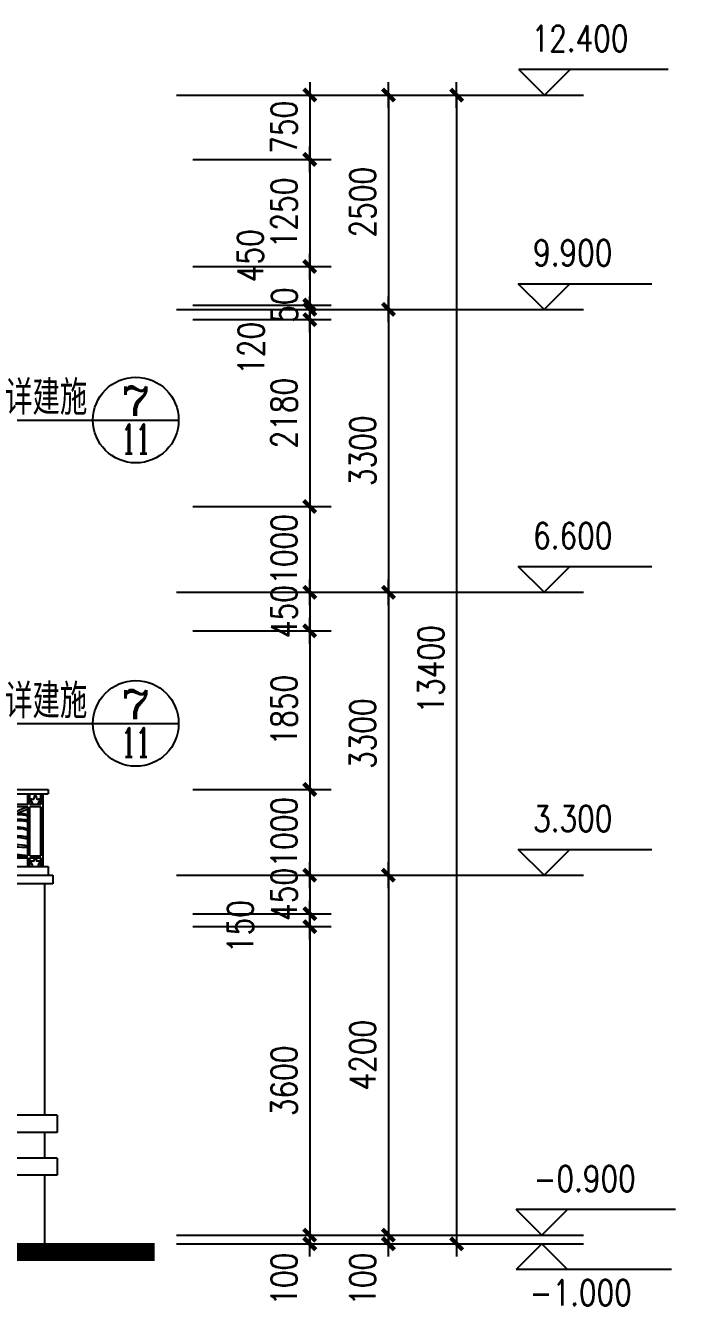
# Model space of a CAD drawing. Extents: x 12400 to 217743, y 90685 to 209848.
# Drawn here: x 39155 to 46737, y 146928 to 161891 of the extents above; entities that cross this region are included whole.
import ezdxf
from ezdxf.enums import TextEntityAlignment as Align

# ---------------------------------------------------------------- set-up
doc = ezdxf.new("R2010")
doc.units = 0
doc.header["$LTSCALE"] = 200
doc.layers.get('0').update_dxf_attribs({"linetype": 'CONTINUOUS'})
doc.layers.get('DEFPOINTS').update_dxf_attribs({"linetype": 'CONTINUOUS'})
for name, color, linetype in [('BZ', 11, 'CONTINUOUS'), ('GROUND', 2, 'CONTINUOUS'), ('LM-8', 8, 'CONTINUOUS'), ('PUB_DIM', 3, 'CONTINUOUS')]:
    doc.layers.add(name, color=color, linetype=linetype)
doc.styles.add('COMP', font='complex', dxfattribs={"bigfont": 'hztxt'})
doc.styles.add('DIM_FONT', font='SIMPLEX', dxfattribs={"width": 0.8})
doc.styles.add('HZ', font='txt', dxfattribs={"bigfont": 'hztxt'})
doc.dimstyles.new('AXIS', dxfattribs={"dimtxt": 300, "dimasz": 1, "dimexe": 250, "dimexo": 300, "dimgap": 150, "dimtad": 1, "dimdec": 0, "dimzin": 0, "dimdsep": 46, "dimtxsty": 'DIM_FONT', "dimblk": '_DIMX', "dimblk1": '_DIMX', "dimblk2": '_DIMX', "dimcen": 2.5, "dimse1": 1, "dimse2": 1, "dimclrt": 7, "dimadec": 0, "dimazin": 0, "dimtfac": 1, "dimtdec": 0, "dimtix": 1, "dimtmove": 2, "dimatfit": 3, "dimldrblk": '_DIMX', "dimfxl": 0, "dimtolj": 1, "dimtzin": 0, "dimarcsym": 0})
doc.dimstyles.new('DIMN', dxfattribs={"dimtxt": 300, "dimasz": 1, "dimexe": 250, "dimexo": 300, "dimgap": 150, "dimtad": 1, "dimdec": 0, "dimzin": 0, "dimdsep": 46, "dimtxsty": 'DIM_FONT', "dimblk": '_DIMX', "dimblk1": '_DIMX', "dimblk2": '_DIMX', "dimcen": 2.5, "dimclrt": 7, "dimadec": 0, "dimazin": 0, "dimtfac": 1, "dimtdec": 0, "dimtix": 1, "dimtmove": 2, "dimatfit": 3, "dimldrblk": '_DIMX', "dimfxl": 0, "dimtolj": 1, "dimtzin": 0, "dimarcsym": 0})

# ---------------------------------------------------------------- blocks, each defined once
blk = doc.blocks.new('_DIMX')
blk.add_line((-150, 0), (150, 0))
at = {"const_width": 50}
blk.add_lwpolyline([(-70, -70), (70, 70)], dxfattribs=at)
blk = doc.blocks.new('*D2331')
at = {"layer": 'DEFPOINTS', "color": 0}
for p in [(44389, 161081), (43389, 158581), (44389, 158581)]:
    blk.add_point(p, dxfattribs=at)
at = {"layer": 'PUB_DIM', "color": 0, "lineweight": -2}
blk.add_line((43389, 161080), (43389, 158582), dxfattribs=at)
for p, rotation in [((43389, 161081), 90), ((43389, 158581), 270)]:
    blk.add_blockref('_DIMX', p, dxfattribs=dict(at, rotation=rotation))
at = {"layer": 'PUB_DIM', "color": 7, "insert": (43089, 159831), "char_height": 300, "attachment_point": 5, "rotation": 90, "style": 'DIM_FONT'}
blk.add_mtext('\\A1;2500', dxfattribs=at)
blk = doc.blocks.new('*D2332')
at = {"layer": 'DEFPOINTS', "color": 0}
for p in [(44389, 158581), (43389, 155281), (44389, 155281)]:
    blk.add_point(p, dxfattribs=at)
at = {"layer": 'PUB_DIM', "color": 0, "lineweight": -2}
blk.add_line((43389, 158580), (43389, 155282), dxfattribs=at)
for p, rotation in [((43389, 158581), 90), ((43389, 155281), 270)]:
    blk.add_blockref('_DIMX', p, dxfattribs=dict(at, rotation=rotation))
at = {"layer": 'PUB_DIM', "color": 7, "insert": (43089, 156931), "char_height": 300, "attachment_point": 5, "rotation": 90, "style": 'DIM_FONT'}
blk.add_mtext('\\A1;3300', dxfattribs=at)
blk = doc.blocks.new('*D2333')
at = {"layer": 'DEFPOINTS', "color": 0}
for p in [(44389, 155281), (43389, 151981), (44389, 151981)]:
    blk.add_point(p, dxfattribs=at)
at = {"layer": 'PUB_DIM', "color": 0, "lineweight": -2}
blk.add_line((43389, 155280), (43389, 151982), dxfattribs=at)
for p, rotation in [((43389, 155281), 90), ((43389, 151981), 270)]:
    blk.add_blockref('_DIMX', p, dxfattribs=dict(at, rotation=rotation))
at = {"layer": 'PUB_DIM', "color": 7, "insert": (43089, 153631), "char_height": 300, "attachment_point": 5, "rotation": 90, "style": 'DIM_FONT'}
blk.add_mtext('\\A1;3300', dxfattribs=at)
blk = doc.blocks.new('*D2334')
at = {"layer": 'DEFPOINTS', "color": 0}
for p in [(44389, 151981), (43389, 147781), (44389, 147781)]:
    blk.add_point(p, dxfattribs=at)
at = {"layer": 'PUB_DIM', "color": 0, "lineweight": -2}
blk.add_line((43389, 151980), (43389, 147782), dxfattribs=at)
for p, rotation in [((43389, 151981), 90), ((43389, 147781), 270)]:
    blk.add_blockref('_DIMX', p, dxfattribs=dict(at, rotation=rotation))
at = {"layer": 'PUB_DIM', "color": 7, "insert": (43089, 149881), "char_height": 300, "attachment_point": 5, "rotation": 90, "style": 'DIM_FONT'}
blk.add_mtext('\\A1;4200', dxfattribs=at)
blk = doc.blocks.new('*D2335')
at = {"layer": 'DEFPOINTS', "color": 0}
for p in [(41014, 161081), (42607, 147681), (44185, 147681)]:
    blk.add_point(p, dxfattribs=at)
at = {"layer": 'PUB_DIM', "color": 0, "lineweight": -2}
blk.add_line((44185, 161080), (44185, 147682), dxfattribs=at)
for p, rotation in [((44185, 161081), 90), ((44185, 147681), 270)]:
    blk.add_blockref('_DIMX', p, dxfattribs=dict(at, rotation=rotation))
at = {"layer": 'PUB_DIM', "color": 7, "insert": (43885, 154381), "char_height": 300, "attachment_point": 5, "rotation": 90, "style": 'DIM_FONT'}
blk.add_mtext('\\A1;13400', dxfattribs=at)
blk = doc.blocks.new('*D2336')
at = {"layer": 'DEFPOINTS', "color": 0}
for p in [(44389, 147781), (43389, 147681), (44389, 147681)]:
    blk.add_point(p, dxfattribs=at)
at = {"layer": 'PUB_DIM', "color": 0, "lineweight": -2}
for p, q in [((43389, 147782), (43389, 147783)), ((43389, 147781), (43389, 147681)), ((43389, 147680), (43389, 147679))]:
    blk.add_line(p, q, dxfattribs=at)
for p, rotation in [((43389, 147781), 270), ((43389, 147681), 90)]:
    blk.add_blockref('_DIMX', p, dxfattribs=dict(at, rotation=rotation))
at = {"layer": 'PUB_DIM', "color": 7, "insert": (43089, 147268), "char_height": 300, "attachment_point": 5, "rotation": 90, "style": 'DIM_FONT'}
blk.add_mtext('\\A1;100', dxfattribs=at)
blk = doc.blocks.new('*D2338')
at = {"layer": 'DEFPOINTS', "color": 0}
for p in [(41105, 161081), (41105, 160330), (42471, 160330)]:
    blk.add_point(p, dxfattribs=at)
at = {"layer": 'PUB_DIM', "color": 0, "lineweight": -2}
for p, q in [((41105, 161081), (42721, 161081)), ((42471, 161082), (42471, 161083)), ((42471, 161081), (42471, 160330)), ((41105, 160330), (42721, 160330)), ((42471, 160329), (42471, 160328))]:
    blk.add_line(p, q, dxfattribs=at)
for p, rotation in [((42471, 161081), 270), ((42471, 160330), 90)]:
    blk.add_blockref('_DIMX', p, dxfattribs=dict(at, rotation=rotation))
at = {"layer": 'PUB_DIM', "color": 7, "insert": (42171, 160706), "char_height": 300, "attachment_point": 5, "rotation": 90, "style": 'DIM_FONT'}
blk.add_mtext('\\A1;750', dxfattribs=at)
blk = doc.blocks.new('*D2339')
at = {"layer": 'DEFPOINTS', "color": 0}
for p in [(41105, 158581), (41105, 158461), (42471, 158461)]:
    blk.add_point(p, dxfattribs=at)
at = {"layer": 'PUB_DIM', "color": 0, "lineweight": -2}
for p, q in [((41105, 158581), (42721, 158581)), ((41105, 158461), (42721, 158461)), ((42471, 158582), (42471, 158583)), ((42471, 158581), (42471, 158461)), ((42471, 158460), (42471, 158459))]:
    blk.add_line(p, q, dxfattribs=at)
for p, rotation in [((42471, 158581), 270), ((42471, 158461), 90)]:
    blk.add_blockref('_DIMX', p, dxfattribs=dict(at, rotation=rotation))
at = {"layer": 'PUB_DIM', "color": 7, "insert": (41787, 158127), "char_height": 300, "attachment_point": 5, "rotation": 90, "style": 'DIM_FONT'}
blk.add_mtext('\\A1;120', dxfattribs=at)
blk = doc.blocks.new('*D2340')
at = {"layer": 'DEFPOINTS', "color": 0}
for p in [(41105, 155281), (41105, 154831), (42471, 154831)]:
    blk.add_point(p, dxfattribs=at)
at = {"layer": 'PUB_DIM', "color": 0, "lineweight": -2}
for p, q in [((41105, 155281), (42721, 155281)), ((42471, 155282), (42471, 155283)), ((42471, 155281), (42471, 154831)), ((41105, 154831), (42721, 154831)), ((42471, 154830), (42471, 154829))]:
    blk.add_line(p, q, dxfattribs=at)
for p, rotation in [((42471, 155281), 270), ((42471, 154831), 90)]:
    blk.add_blockref('_DIMX', p, dxfattribs=dict(at, rotation=rotation))
at = {"layer": 'PUB_DIM', "color": 7, "insert": (42171, 155056), "char_height": 300, "attachment_point": 5, "rotation": 90, "style": 'DIM_FONT'}
blk.add_mtext('\\A1;450', dxfattribs=at)
blk = doc.blocks.new('*D2341')
at = {"layer": 'DEFPOINTS', "color": 0}
for p in [(41105, 151981), (41105, 151531), (42471, 151531)]:
    blk.add_point(p, dxfattribs=at)
at = {"layer": 'PUB_DIM', "color": 0, "lineweight": -2}
for p, q in [((41105, 151981), (42721, 151981)), ((42471, 151982), (42471, 151983)), ((42471, 151981), (42471, 151531)), ((41105, 151531), (42721, 151531)), ((42471, 151530), (42471, 151529))]:
    blk.add_line(p, q, dxfattribs=at)
for p, rotation in [((42471, 151981), 270), ((42471, 151531), 90)]:
    blk.add_blockref('_DIMX', p, dxfattribs=dict(at, rotation=rotation))
at = {"layer": 'PUB_DIM', "color": 7, "insert": (42171, 151756), "char_height": 300, "attachment_point": 5, "rotation": 90, "style": 'DIM_FONT'}
blk.add_mtext('\\A1;450', dxfattribs=at)
blk = doc.blocks.new('*D2342')
at = {"layer": 'DEFPOINTS', "color": 0}
for p in [(41105, 147781), (41105, 147681), (42471, 147681)]:
    blk.add_point(p, dxfattribs=at)
at = {"layer": 'PUB_DIM', "color": 0, "lineweight": -2}
for p, q in [((41105, 147781), (42721, 147781)), ((42471, 147782), (42471, 147783)), ((42471, 147781), (42471, 147681)), ((41105, 147681), (42721, 147681)), ((42471, 147680), (42471, 147679))]:
    blk.add_line(p, q, dxfattribs=at)
for p, rotation in [((42471, 147781), 270), ((42471, 147681), 90)]:
    blk.add_blockref('_DIMX', p, dxfattribs=dict(at, rotation=rotation))
at = {"layer": 'PUB_DIM', "color": 7, "insert": (42171, 147268), "char_height": 300, "attachment_point": 5, "rotation": 90, "style": 'DIM_FONT'}
blk.add_mtext('\\A1;100', dxfattribs=at)
blk = doc.blocks.new('*D2343')
at = {"layer": 'DEFPOINTS', "color": 0}
for p in [(41105, 158461), (41105, 156281), (42471, 156281)]:
    blk.add_point(p, dxfattribs=at)
at = {"layer": 'PUB_DIM', "color": 0, "lineweight": -2}
for p, q in [((41105, 158461), (42721, 158461)), ((42471, 158460), (42471, 156282)), ((41105, 156281), (42721, 156281))]:
    blk.add_line(p, q, dxfattribs=at)
for p, rotation in [((42471, 158461), 90), ((42471, 156281), 270)]:
    blk.add_blockref('_DIMX', p, dxfattribs=dict(at, rotation=rotation))
at = {"layer": 'PUB_DIM', "color": 7, "insert": (42171, 157371), "char_height": 300, "attachment_point": 5, "rotation": 90, "style": 'DIM_FONT'}
blk.add_mtext('\\A1;2180', dxfattribs=at)
blk = doc.blocks.new('*D2344')
at = {"layer": 'DEFPOINTS', "color": 0}
for p in [(41105, 156281), (41105, 155281), (42471, 155281)]:
    blk.add_point(p, dxfattribs=at)
at = {"layer": 'PUB_DIM', "color": 0, "lineweight": -2}
for p, q in [((41105, 156281), (42721, 156281)), ((42471, 156282), (42471, 156283)), ((42471, 156281), (42471, 155281)), ((41105, 155281), (42721, 155281)), ((42471, 155280), (42471, 155279))]:
    blk.add_line(p, q, dxfattribs=at)
for p, rotation in [((42471, 156281), 270), ((42471, 155281), 90)]:
    blk.add_blockref('_DIMX', p, dxfattribs=dict(at, rotation=rotation))
at = {"layer": 'PUB_DIM', "color": 7, "insert": (42171, 155781), "char_height": 300, "attachment_point": 5, "rotation": 90, "style": 'DIM_FONT'}
blk.add_mtext('\\A1;1000', dxfattribs=at)
blk = doc.blocks.new('*D2345')
at = {"layer": 'DEFPOINTS', "color": 0}
for p in [(41105, 154831), (41105, 152981), (42471, 152981)]:
    blk.add_point(p, dxfattribs=at)
at = {"layer": 'PUB_DIM', "color": 0, "lineweight": -2}
for p, q in [((41105, 154831), (42721, 154831)), ((42471, 154830), (42471, 152982)), ((41105, 152981), (42721, 152981))]:
    blk.add_line(p, q, dxfattribs=at)
for p, rotation in [((42471, 154831), 90), ((42471, 152981), 270)]:
    blk.add_blockref('_DIMX', p, dxfattribs=dict(at, rotation=rotation))
at = {"layer": 'PUB_DIM', "color": 7, "insert": (42171, 153906), "char_height": 300, "attachment_point": 5, "rotation": 90, "style": 'DIM_FONT'}
blk.add_mtext('\\A1;1850', dxfattribs=at)
blk = doc.blocks.new('*D2346')
at = {"layer": 'DEFPOINTS', "color": 0}
for p in [(41105, 152981), (41105, 151981), (42471, 151981)]:
    blk.add_point(p, dxfattribs=at)
at = {"layer": 'PUB_DIM', "color": 0, "lineweight": -2}
for p, q in [((41105, 152981), (42721, 152981)), ((42471, 152982), (42471, 152983)), ((42471, 152981), (42471, 151981)), ((41105, 151981), (42721, 151981)), ((42471, 151980), (42471, 151979))]:
    blk.add_line(p, q, dxfattribs=at)
for p, rotation in [((42471, 152981), 270), ((42471, 151981), 90)]:
    blk.add_blockref('_DIMX', p, dxfattribs=dict(at, rotation=rotation))
at = {"layer": 'PUB_DIM', "color": 7, "insert": (42171, 152481), "char_height": 300, "attachment_point": 5, "rotation": 90, "style": 'DIM_FONT'}
blk.add_mtext('\\A1;1000', dxfattribs=at)
blk = doc.blocks.new('*D2347')
at = {"layer": 'DEFPOINTS', "color": 0}
for p in [(41105, 151381), (41105, 147781), (42471, 147781)]:
    blk.add_point(p, dxfattribs=at)
at = {"layer": 'PUB_DIM', "color": 0, "lineweight": -2}
for p, q in [((41105, 151381), (42721, 151381)), ((42471, 151380), (42471, 147782)), ((41105, 147781), (42721, 147781))]:
    blk.add_line(p, q, dxfattribs=at)
for p, rotation in [((42471, 151381), 90), ((42471, 147781), 270)]:
    blk.add_blockref('_DIMX', p, dxfattribs=dict(at, rotation=rotation))
at = {"layer": 'PUB_DIM', "color": 7, "insert": (42171, 149581), "char_height": 300, "attachment_point": 5, "rotation": 90, "style": 'DIM_FONT'}
blk.add_mtext('\\A1;3600', dxfattribs=at)
blk = doc.blocks.new('*D2348')
at = {"layer": 'DEFPOINTS', "color": 0}
for p in [(41105, 151531), (41105, 151381), (42471, 151381)]:
    blk.add_point(p, dxfattribs=at)
at = {"layer": 'PUB_DIM', "color": 0, "lineweight": -2}
for p, q in [((41105, 151531), (42721, 151531)), ((42471, 151532), (42471, 151533)), ((42471, 151531), (42471, 151381)), ((41105, 151381), (42721, 151381)), ((42471, 151380), (42471, 151379))]:
    blk.add_line(p, q, dxfattribs=at)
for p, rotation in [((42471, 151531), 270), ((42471, 151381), 90)]:
    blk.add_blockref('_DIMX', p, dxfattribs=dict(at, rotation=rotation))
at = {"layer": 'PUB_DIM', "color": 7, "insert": (41662, 151381), "char_height": 300, "attachment_point": 5, "rotation": 90, "style": 'DIM_FONT'}
blk.add_mtext('\\A1;150', dxfattribs=at)
blk = doc.blocks.new('*D2351')
at = {"layer": 'DEFPOINTS', "color": 0}
for p in [(41105, 160330), (41105, 159081), (42471, 159081)]:
    blk.add_point(p, dxfattribs=at)
at = {"layer": 'PUB_DIM', "color": 0, "lineweight": -2}
for p, q in [((41105, 160330), (42721, 160330)), ((42471, 160329), (42471, 159082)), ((41105, 159081), (42721, 159081))]:
    blk.add_line(p, q, dxfattribs=at)
for p, rotation in [((42471, 160330), 90), ((42471, 159081), 270)]:
    blk.add_blockref('_DIMX', p, dxfattribs=dict(at, rotation=rotation))
at = {"layer": 'PUB_DIM', "color": 7, "insert": (42171, 159706), "char_height": 300, "attachment_point": 5, "rotation": 90, "style": 'DIM_FONT'}
blk.add_mtext('\\A1;1250', dxfattribs=at)
blk = doc.blocks.new('*D2352')
at = {"layer": 'DEFPOINTS', "color": 0}
for p in [(41105, 158631), (41105, 158581), (42471, 158581)]:
    blk.add_point(p, dxfattribs=at)
at = {"layer": 'PUB_DIM', "color": 0, "lineweight": -2}
for p, q in [((41105, 158631), (42721, 158631)), ((42471, 158632), (42471, 158633)), ((42471, 158631), (42471, 158581)), ((41105, 158581), (42721, 158581)), ((42471, 158580), (42471, 158579))]:
    blk.add_line(p, q, dxfattribs=at)
for p, rotation in [((42471, 158631), 270), ((42471, 158581), 90)]:
    blk.add_blockref('_DIMX', p, dxfattribs=dict(at, rotation=rotation))
at = {"layer": 'PUB_DIM', "color": 7, "insert": (42175, 158631), "char_height": 300, "attachment_point": 5, "rotation": 90, "style": 'DIM_FONT'}
blk.add_mtext('\\A1;50', dxfattribs=at)
blk = doc.blocks.new('*D2353')
at = {"layer": 'DEFPOINTS', "color": 0}
for p in [(41105, 159081), (41105, 158631), (42471, 158631)]:
    blk.add_point(p, dxfattribs=at)
at = {"layer": 'PUB_DIM', "color": 0, "lineweight": -2}
for p, q in [((41105, 159081), (42721, 159081)), ((42471, 159080), (42471, 158632)), ((41105, 158631), (42721, 158631))]:
    blk.add_line(p, q, dxfattribs=at)
for p, rotation in [((42471, 159081), 90), ((42471, 158631), 270)]:
    blk.add_blockref('_DIMX', p, dxfattribs=dict(at, rotation=rotation))
at = {"layer": 'PUB_DIM', "color": 7, "insert": (41777, 159207), "char_height": 300, "attachment_point": 5, "rotation": 90, "style": 'DIM_FONT'}
blk.add_mtext('\\A1;450', dxfattribs=at)
blk = doc.blocks.new('_INDEX')
blk.add_line((-0.5, 0), (0.5, 0))
blk.add_circle((0, 0), 0.5)
at = {"style": 'COMP'}
for tag, width, p, p2 in [('1', 2.333333, (-0.17, 0.05), (0.17, 0.05)), ('-', 1.166667, (-0.17, -0.39), (0.17, -0.39))]:
    blk.add_attdef(tag, text='', height=0.34, dxfattribs=dict(at, width=width)).set_placement(p, p2, align=Align.FIT)
blk = doc.blocks.new('TH')
for p, q in [((0, 710), (0, 835)), ((25, 710), (25, 835)), ((150, 710), (150, 835)), ((175, 710), (175, 835)), ((0, 125), (0, 685)), ((25, 710), (150, 710)), ((25, 685), (150, 685)), ((25, 125), (25, 685)), ((150, 125), (150, 685)), ((175, 710), (750, 710)), ((175, 685), (565, 685)), ((175, 685), (750, 685)), ((175, 125), (175, 685)), ((0, 0), (0, 100)), ((150, 125), (25, 125)), ((150, 100), (25, 100)), ((25, 0), (25, 100)), ((150, 0), (150, 100)), ((750, 125), (175, 125)), ((565, 125), (175, 125)), ((175, 0), (175, 100)), ((750, 100), (175, 100)), ((565, 100), (175, 100))]:
    blk.add_line(p, q)
for centre, radius, start, end in [((41, 720), 57.4, 59.1062, 106.1105), ((-59, 702), 112, 4.3251, 41.3186), ((305, 743), 236, 157.1421, 173.6725), ((-130, 743), 236, 6.3275, 22.8579), ((134, 720), 57.4, 73.8895, 120.8938), ((234, 702), 112, 138.6814, 175.6749), ((-33, 2), 714, 9.9017, 73.0283), ((-33, 2), 689, 10.2649, 72.3926), ((41, 10), 57.4, 59.1062, 106.1105), ((-59, -8), 112, 4.3251, 41.3186), ((169, 42), 100, 144.5085, 169.88), ((6, 42), 100, 10.12, 35.4915), ((134, 10), 57.4, 73.8895, 120.8938), ((234, -8), 112, 138.6814, 175.6749)]:
    blk.add_arc(centre, radius, start, end)
for points, knots in [([(298, 606), (230, 610), (207, 606), (186, 597), (175, 590)], [11.54051, 11.54051, 11.54051, 11.54051, 68.101495, 82.734987, 82.734987, 82.734987, 82.734987]), ([(311, 599), (282, 598), (213, 596), (184, 585), (175, 581)], [12.842203, 12.842203, 12.842203, 12.842203, 73.239021, 103.712336, 103.712336, 103.712336, 103.712336]), ([(339, 612), (366, 635), (407, 668), (458, 679), (488, 685)], [11.316943, 11.316943, 11.316943, 11.316943, 79.411531, 166.775768, 166.775768, 166.775768, 166.775768]), ([(344, 608), (364, 621), (424, 648), (485, 672), (526, 683), (536, 685)], [8.403903, 8.403903, 8.403903, 8.403903, 79.190626, 170.710652, 203.85402, 203.85402, 203.85402, 203.85402]), ([(455, 522), (485, 559), (558, 651), (673, 670), (750, 685)], [18.382361, 18.382361, 18.382361, 18.382361, 149.257436, 364.36972, 364.36972, 364.36972, 364.36972]), ([(460, 517), (490, 546), (568, 621), (681, 653), (750, 673)], [11.753988, 11.753988, 11.753988, 11.753988, 121.903235, 248.175263, 248.175263, 248.175263, 248.175263]), ([(422, 519), (372, 535), (328, 546), (230, 543), (197, 539), (175, 526)], [20.46358, 20.46358, 20.46358, 20.46358, 98.659831, 158.402876, 190.15021, 190.15021, 190.15021, 190.15021]), ([(435, 507), (401, 513), (350, 525), (243, 530), (197, 523), (175, 515)], [14.227381, 14.227381, 14.227381, 14.227381, 93.606029, 171.303801, 213.621379, 213.621379, 213.621379, 213.621379]), ([(519, 412), (465, 437), (421, 454), (320, 465), (202, 446), (175, 429)], [10.402189, 10.402189, 10.402189, 10.402189, 112.356432, 215.457104, 278.726643, 278.726643, 278.726643, 278.726643]), ([(550, 414), (568, 448), (616, 513), (696, 530), (750, 535)], [24.516136, 24.516136, 24.516136, 24.516136, 125.399949, 260.483794, 260.483794, 260.483794, 260.483794]), ([(557, 404), (580, 436), (618, 476), (689, 509), (732, 519), (750, 523)], [10.043055, 10.043055, 10.043055, 10.043055, 100.412782, 192.312138, 232.456968, 232.456968, 232.456968, 232.456968]), ([(532, 393), (474, 413), (391, 440), (237, 440), (186, 422), (175, 418)], [9.461171, 9.461171, 9.461171, 9.461171, 147.332663, 272.714736, 308.893502, 308.893502, 308.893502, 308.893502]), ([(582, 305), (520, 333), (434, 360), (322, 358), (204, 349), (175, 334)], [10.06018, 10.06018, 10.06018, 10.06018, 135.935988, 280.637583, 341.577987, 341.577987, 341.577987, 341.577987]), ([(591, 288), (542, 304), (426, 340), (305, 343), (175, 320)], [13.966972, 13.966972, 13.966972, 13.966972, 166.386698, 375.533597, 375.533597, 375.533597, 375.533597]), ([(611, 304), (622, 330), (649, 384), (712, 396), (750, 403)], [17.713745, 17.713745, 17.713745, 17.713745, 96.2191, 195.670393, 195.670393, 195.670393, 195.670393]), ([(617, 291), (631, 315), (663, 363), (718, 381), (750, 390)], [15.803995, 15.803995, 15.803995, 15.803995, 97.46221, 184.250808, 184.250808, 184.250808, 184.250808]), ([(619, 217), (568, 230), (482, 258), (349, 259), (215, 249), (175, 235)], [12.447391, 12.447391, 12.447391, 12.447391, 130.535251, 287.275388, 383.518027, 383.518027, 383.518027, 383.518027]), ([(645, 219), (658, 239), (684, 276), (728, 284), (750, 288)], [4.876858, 4.876858, 4.876858, 4.876858, 72.66447, 135.635774, 135.635774, 135.635774, 135.635774]), ([(647, 211), (662, 225), (693, 255), (730, 276), (750, 288)], [7.051475, 7.051475, 7.051475, 7.051475, 67.236273, 135.396703, 135.396703, 135.396703, 135.396703]), ([(667, 136), (671, 151), (690, 182), (716, 205), (750, 207)], [23.037268, 23.037268, 23.037268, 23.037268, 47.127246, 111.9889, 111.9889, 111.9889, 111.9889]), ([(670, 125), (679, 142), (698, 173), (733, 192), (750, 197)], [0, 0, 0, 0, 57.585157, 111.305637, 111.305637, 111.305637, 111.305637])]:
    blk.add_open_spline(points, degree=3, knots=knots)
for points in [[(624, 204), (442, 227), (175, 219)], [(644, 125), (440, 146), (175, 125)]]:
    blk.add_spline(points, degree=3)

msp = doc.modelspace()

# ---------------------------------------------------------------- linework, layer by layer
at = {"layer": 'BZ'}
for p, q in [((38129.871, 157290.01), (40590.426, 157290.01)), ((38129.871, 153750.518), (40590.426, 153750.518))]:
    msp.add_line(p, q, dxfattribs=at)
at = {"layer": 'GROUND'}
msp.add_line((24232.339, 147680.76), (40659.695, 147680.76), dxfattribs=at)
at = {"layer": 'GROUND', "const_width": 200}
msp.add_lwpolyline([(24232.339, 147580.76), (40659.695, 147580.76)], dxfattribs=at)
at = {"layer": 'LM-8'}
for p, q in [((38593.764, 152980.76), (39418.957, 152980.76)), ((38593.764, 152930.76), (39418.957, 152930.76)), ((39357.237, 152930.76), (39357.237, 152080.76)), ((39418.957, 152980.76), (39418.957, 152930.76)), ((38493.764, 152080.76), (39419.387, 152080.76)), ((39419.387, 152080.76), (39419.387, 151980.76)), ((38643.764, 151980.76), (39473.764, 151980.76)), ((39473.764, 151880.76), (38893.858, 151880.76)), ((39373.764, 151880.76), (39373.764, 149180.76)), ((39473.764, 151980.76), (39473.764, 151880.76)), ((39523.764, 149180.76), (38493.764, 149180.76)), ((39523.764, 149180.76), (39523.764, 148980.76)), ((39523.764, 148980.76), (38493.764, 148980.76)), ((39373.764, 148980.76), (39373.764, 148680.76)), ((39523.764, 148680.76), (38493.764, 148680.76)), ((39523.764, 148680.76), (39523.764, 148480.76)), ((39523.764, 148480.76), (38493.764, 148480.76)), ((39373.764, 148480.76), (39373.764, 147680.76))]:
    msp.add_line(p, q, dxfattribs=at)
at = {"layer": 'PUB_DIM'}
for p, q in [((45209.233, 161080.764), (44909.233, 161380.764)), ((46652.09, 161380.76), (44909.233, 161380.76)), ((45509.233, 161380.764), (45209.233, 161080.764)), ((40915.573, 161080.764), (45665.729, 161080.764)), ((45204.229, 158580.76), (44904.229, 158880.76)), ((44904.229, 158880.76), (46464.229, 158880.76)), ((45504.229, 158880.76), (45204.229, 158580.76)), ((40915.573, 158580.76), (45665.729, 158580.76)), ((45204.229, 155280.76), (44904.229, 155580.76)), ((44904.229, 155580.76), (46464.229, 155580.76)), ((45504.229, 155580.76), (45204.229, 155280.76)), ((40915.573, 155280.76), (45665.729, 155280.76)), ((45204.229, 151980.76), (44904.229, 152280.76)), ((44904.229, 152280.76), (46464.229, 152280.76)), ((45504.229, 152280.76), (45204.229, 151980.76)), ((40915.573, 151980.76), (45665.729, 151980.76)), ((45179.927, 147780.76), (44879.927, 148080.76)), ((46737.07, 148080.76), (44879.927, 148080.76)), ((45479.927, 148080.76), (45179.927, 147780.76)), ((40915.573, 147780.76), (45665.729, 147780.76)), ((40915.573, 147680.76), (45665.729, 147680.76)), ((45179.927, 147680.76), (44879.927, 147380.76)), ((45479.927, 147380.76), (45179.927, 147680.76)), ((46691.356, 147380.76), (44879.927, 147380.76))]:
    msp.add_line(p, q, dxfattribs=at)

# ---------------------------------------------------------------- block references
at = {"layer": 'BZ'}
ref = msp.add_blockref('_INDEX', (40440.919, 157290.01), dxfattribs=dict(at, xscale=1000, yscale=1000, zscale=1000))
ref.add_attrib('1', '7', dxfattribs={"layer": '0', "height": 340, "style": 'COMP', "width": 1.5}).set_placement((40270.919, 157340.01), (40610.919, 157340.01), align=Align.FIT)
ref.add_attrib('-', '11', dxfattribs={"layer": '0', "height": 340, "style": 'COMP', "width": 0.875}).set_placement((40270.919, 156900.01), (40610.919, 156900.01), align=Align.FIT)
ref = msp.add_blockref('_INDEX', (40440.919, 153750.518), dxfattribs=dict(at, xscale=1000, yscale=1000, zscale=1000))
ref.add_attrib('1', '7', dxfattribs={"layer": '0', "height": 340, "style": 'COMP', "width": 1.5}).set_placement((40270.919, 153800.518), (40610.919, 153800.518), align=Align.FIT)
ref.add_attrib('-', '11', dxfattribs={"layer": '0', "height": 340, "style": 'COMP', "width": 0.875}).set_placement((40270.919, 153360.518), (40610.919, 153360.518), align=Align.FIT)
at = {"layer": 'LM-8', "xscale": -1.017964071856216, "yscale": 1.017964071856216, "zscale": 1.017964071856216}
msp.add_blockref('TH', (39357.237, 152080.76), dxfattribs=at)

# ---------------------------------------------------------------- texts
at = {"color": 7, "style": 'HZ', "width": 0.8}
for p in [(38915.105, 157350.772), (38915.105, 153811.28)]:
    msp.add_text('详建施', height=400, dxfattribs=at).set_placement(p)
at = {"layer": 'PUB_DIM', "style": 'DIM_FONT', "width": 0.8}
for s, p in [('12.400', (46190.09, 161590.764)), ('9.900', (46002.229, 159090.76)), ('6.600', (46002.229, 155790.76)), ('3.300', (46002.229, 152490.76)), ('-0.900', (46275.07, 148290.76)), ('-1.000', (46229.356, 146960.479))]:
    msp.add_text(s, height=300, dxfattribs=at).set_placement(p, align=Align.RIGHT)

# ---------------------------------------------------------------- dimensions: what is measured, and where the dimension line sits
at = {"layer": 'PUB_DIM'}
dim = msp.add_linear_dim(base=(44184.92, 147680.76), p1=(41013.573, 161080.764), p2=(42606.899, 147680.76), angle=90, dimstyle='AXIS', dxfattribs=at)
dim.commit()
dim.dimension.update_dxf_attribs({"geometry": '*D2335', "text_midpoint": (43884.92, 154380.762)})
for p1, p2, picture, middle in [((41105.263, 161080.76), (41105.263, 160330.397), '*D2338', (42171.405, 160705.578)), ((41105.263, 160330.397), (41105.263, 159080.76), '*D2351', (42171.405, 159705.578)), ((41105.263, 158460.76), (41105.263, 156280.76), '*D2343', (42171.405, 157370.76)), ((41105.263, 156280.76), (41105.263, 155280.756), '*D2344', (42171.405, 155780.758)), ((41105.263, 155280.756), (41105.263, 154830.76), '*D2340', (42171.405, 155055.758)), ((41105.263, 154830.76), (41105.263, 152980.76), '*D2345', (42171.405, 153905.76)), ((41105.263, 152980.76), (41105.263, 151980.756), '*D2346', (42171.405, 152480.758)), ((41105.263, 151980.756), (41105.263, 151530.76), '*D2341', (42171.405, 151755.758)), ((41105.263, 151380.76), (41105.263, 147780.76), '*D2347', (42171.405, 149580.76))]:
    dim = msp.add_aligned_dim(p1=p1, p2=p2, distance=1366.142, dimstyle='DIMN', override={"dimexo": 0, "dimblk1": '_DIMX', "dimblk2": '_DIMX', "dimsah": 1}, dxfattribs=at)
    dim.commit()
    dim.dimension.update_dxf_attribs({"geometry": picture, "text_midpoint": middle})
for p1, p2, picture, middle in [((44388.949, 161080.76), (44388.949, 158580.756), '*D2331', (43088.949, 159830.758)), ((44388.949, 158580.756), (44388.949, 155280.756), '*D2332', (43088.949, 156930.756)), ((44388.949, 155280.756), (44388.949, 151980.756), '*D2333', (43088.949, 153630.756)), ((44388.949, 151980.756), (44388.949, 147780.76), '*D2334', (43088.949, 149880.758))]:
    dim = msp.add_aligned_dim(p1=p1, p2=p2, distance=-1000, dimstyle='AXIS', dxfattribs=at)
    dim.commit()
    dim.dimension.update_dxf_attribs({"geometry": picture, "text_midpoint": middle})
for base, p1, p2, picture, middle in [((42471.405, 158630.76), (41105.263, 159080.76), (41105.263, 158630.76), '*D2353', (41777.429, 159207.365)), ((42471.405, 158580.756), (41105.263, 158630.76), (41105.263, 158580.756), '*D2352', (42175.234, 158630.76)), ((42471.405, 158460.76), (41105.263, 158580.756), (41105.263, 158460.76), '*D2339', (41786.778, 158126.639)), ((42471.405, 151380.76), (41105.263, 151530.76), (41105.263, 151380.76), '*D2348', (41662.389, 151380.76)), ((42471.405, 147680.756), (41105.263, 147780.76), (41105.263, 147680.756), '*D2342', (42171.405, 147268.336))]:
    dim = msp.add_linear_dim(base=base, p1=p1, p2=p2, angle=270, dimstyle='DIMN', override={"dimexo": 0, "dimblk1": '_DIMX', "dimblk2": '_DIMX', "dimsah": 1}, dxfattribs=at)
    dim.commit()
    dim.dimension.update_dxf_attribs({"geometry": picture, "text_midpoint": middle, "dimtype": 161})
dim = msp.add_linear_dim(base=(43388.949, 147680.756), p1=(44388.949, 147780.76), p2=(44388.949, 147680.756), angle=270, dimstyle='AXIS', dxfattribs=at)
dim.commit()
dim.dimension.update_dxf_attribs({"geometry": '*D2336', "text_midpoint": (43088.949, 147268.336), "dimtype": 161})

doc.saveas('drawing.dxf')
